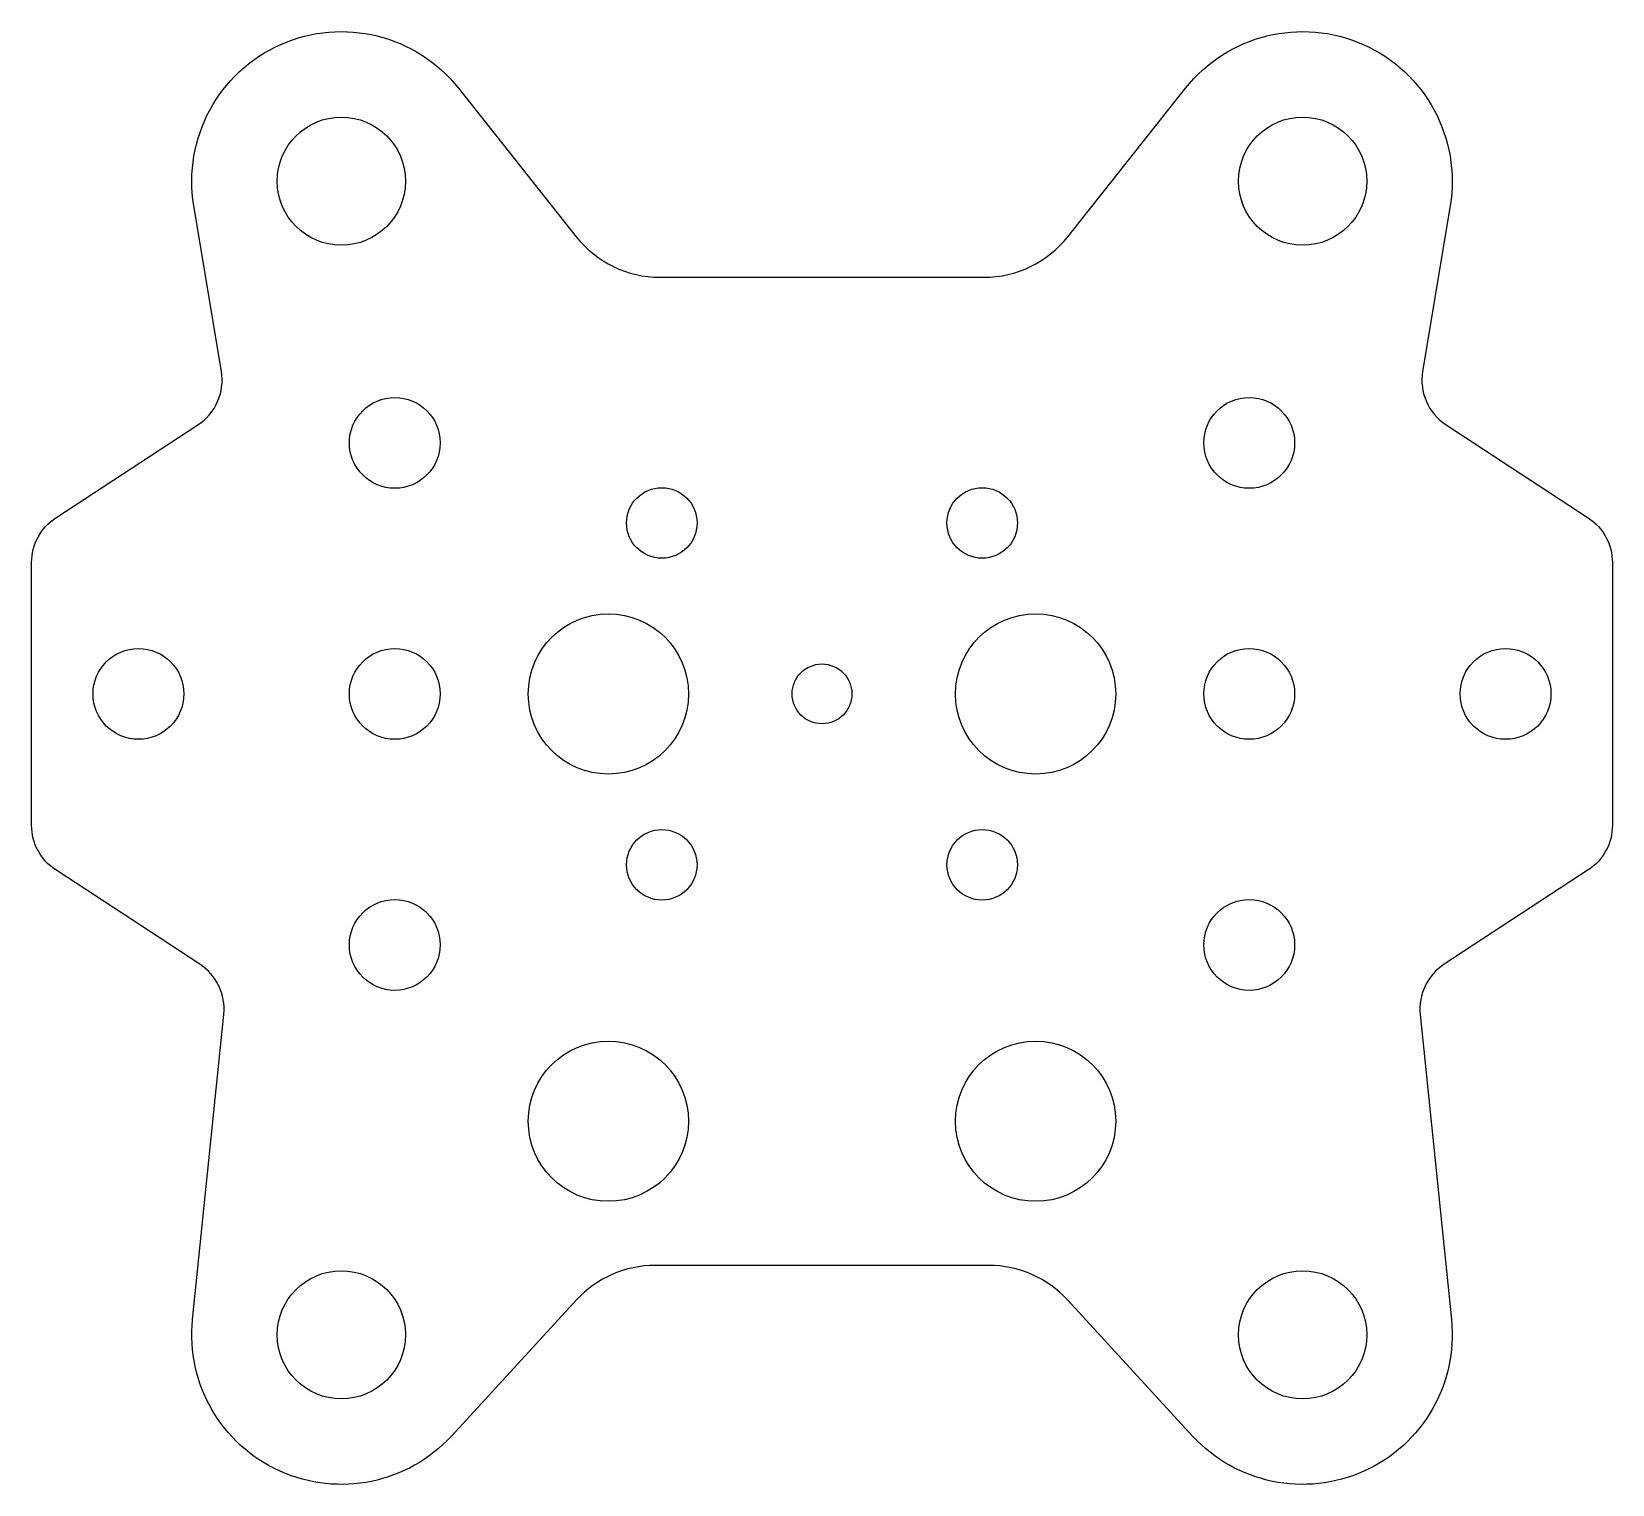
# Model space of a CAD drawing. Header units: millimetres. Extents: x 7 to 81, y -37 to 31.
import ezdxf

# ---------------------------------------------------------------- set-up
doc = ezdxf.new("R2010")
doc.units = ezdxf.units.MM
doc.layers.get('0').update_dxf_attribs({"linetype": 'CONTINUOUS'})

msp = doc.modelspace()

# ---------------------------------------------------------------- linework, layer by layer
msp.add_lwpolyline([(32.499, 21.394, 0.229007), (36.417, 19.5), (51.583, 19.5, 0.229007), (55.501, 21.394), (61.015, 28.349, -0.77444), (73.405, 22.853), (72.117, 15.095, 0.297333), (73.215, 12.593), (79.869, 8.24, -0.253076), (81, 6.148), (81, -6.148, -0.253076), (79.869, -8.24), (73.123, -12.653, 0.280328), (72.005, -14.999), (73.464, -29.289, -0.721379), (61.348, -34.739), (55.486, -28.365, 0.209789), (51.806, -26.75), (36.194, -26.75, 0.209789), (32.514, -28.365), (26.652, -34.739, -0.721379), (14.536, -29.289), (15.995, -14.999, 0.280328), (14.877, -12.653), (8.131, -8.24, -0.253076), (7, -6.148), (7, 6.148, -0.253076), (8.131, 8.24), (14.785, 12.593, 0.297333), (15.883, 15.095), (14.595, 22.853, -0.77444), (26.985, 28.349)], format="xyb", close=True)
for centre, radius in [((21.5, 24), 3), ((66.5, 24), 3), ((24, 11.75), 2.125), ((64, 11.75), 2.125), ((36.5, 8), 1.65), ((51.5, 8), 1.65), ((34, 0), 3.75), ((54, 0), 3.75), ((12, 0), 2.125), ((24, 0), 2.125), ((64, 0), 2.125), ((76, 0), 2.125), ((44, 0), 1.4), ((36.5, -8), 1.65), ((51.5, -8), 1.65), ((24, -11.75), 2.125), ((64, -11.75), 2.125), ((34, -20), 3.75), ((54, -20), 3.75), ((21.5, -30), 3), ((66.5, -30), 3)]:
    msp.add_circle(centre, radius)

doc.saveas('drawing.dxf')
